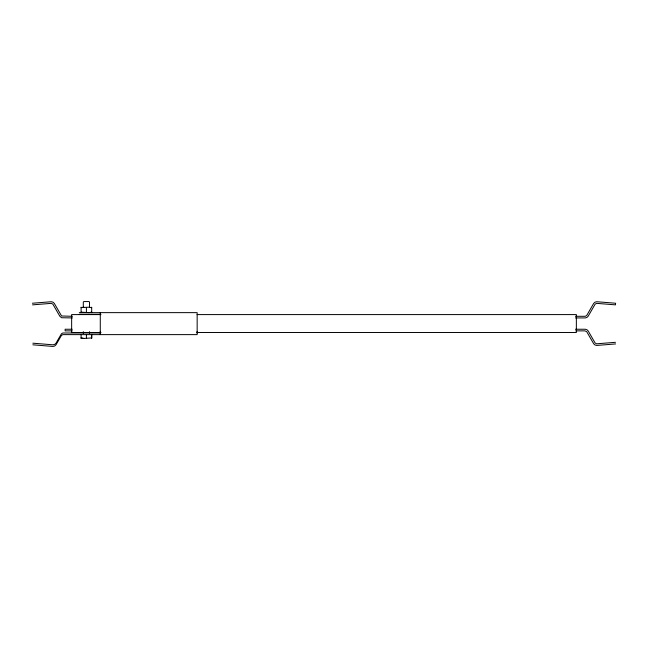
<?xml version="1.0" encoding="UTF-8"?>
<svg xmlns="http://www.w3.org/2000/svg" width="648" height="648" viewBox="0 0 648 648"><rect width="100%" height="100%" fill="white"/><g stroke="black" fill="none" stroke-linecap="round" stroke-linejoin="round"><path stroke-width="0.97" d="M81.105 338.442L81.105 334.619M81.105 312.636L81.105 307.184M91.692 312.636L91.692 307.184M100.278 331.363L100.278 334.619M197.154 331.363L197.154 334.619L62.832 334.619L61.422 335.429L56.003 344.817L54.675 346.024L52.925 346.437L32.854 344.817M81.988 307.508L89.043 307.184L91.692 307.67M91.692 312.15L89.043 312.636L81.105 312.158M83.754 338.442L81.105 337.956L83.754 338.442L91.692 337.956L91.692 334.619L91.692 338.442M81.105 307.654L83.754 307.184M32.4 303.24L51.2 301.733L52.942 302.146L54.278 303.353L61.56 315.981L72.382 316.297M32.53 304.86L51.33 303.353L52.869 304.163L59.875 316.297L61.576 317.731L72.382 317.925M615.47 342.306L596.67 343.813L595.131 343.003L588.125 330.869L586.91 329.719L585.306 329.241L575.513 329.241M615.6 343.934L596.8 345.433L595.058 345.019L593.722 343.821L586.715 331.687L584.901 330.869L575.87 330.869M79.275 312.636L197.154 312.636L197.154 332.991M79.275 314.264L100.278 314.264M100.983 314.588L71.645 314.588L71.645 332.497L100.983 332.497M197.065 314.588L576.356 314.588L576.356 332.497L197.065 332.497M575.513 316.297L585.306 316.297L586.715 315.487L593.722 303.353L595.058 302.146L596.8 301.733L615.6 303.24L615.47 304.86L596.67 303.353L595.131 304.163L588.125 316.297L586.91 317.447L585.306 317.925L575.513 317.925M72.195 329.241L65.132 329.241L65.132 330.869L72.195 330.869M100.634 332.991L62.832 332.991L61.422 333.801L56.003 343.189L54.675 344.396L52.925 344.809L32.854 343.189M100.278 312.636L100.278 332.991M89.497 306.99L89.497 302.057L88.97 301.563L83.835 301.563L83.308 302.057L83.308 306.99M89.497 331.654L89.497 333.631M86.403 307.67L86.403 312.15M86.403 334.619L86.403 337.956M83.308 331.654L83.308 333.631"/></g></svg>
